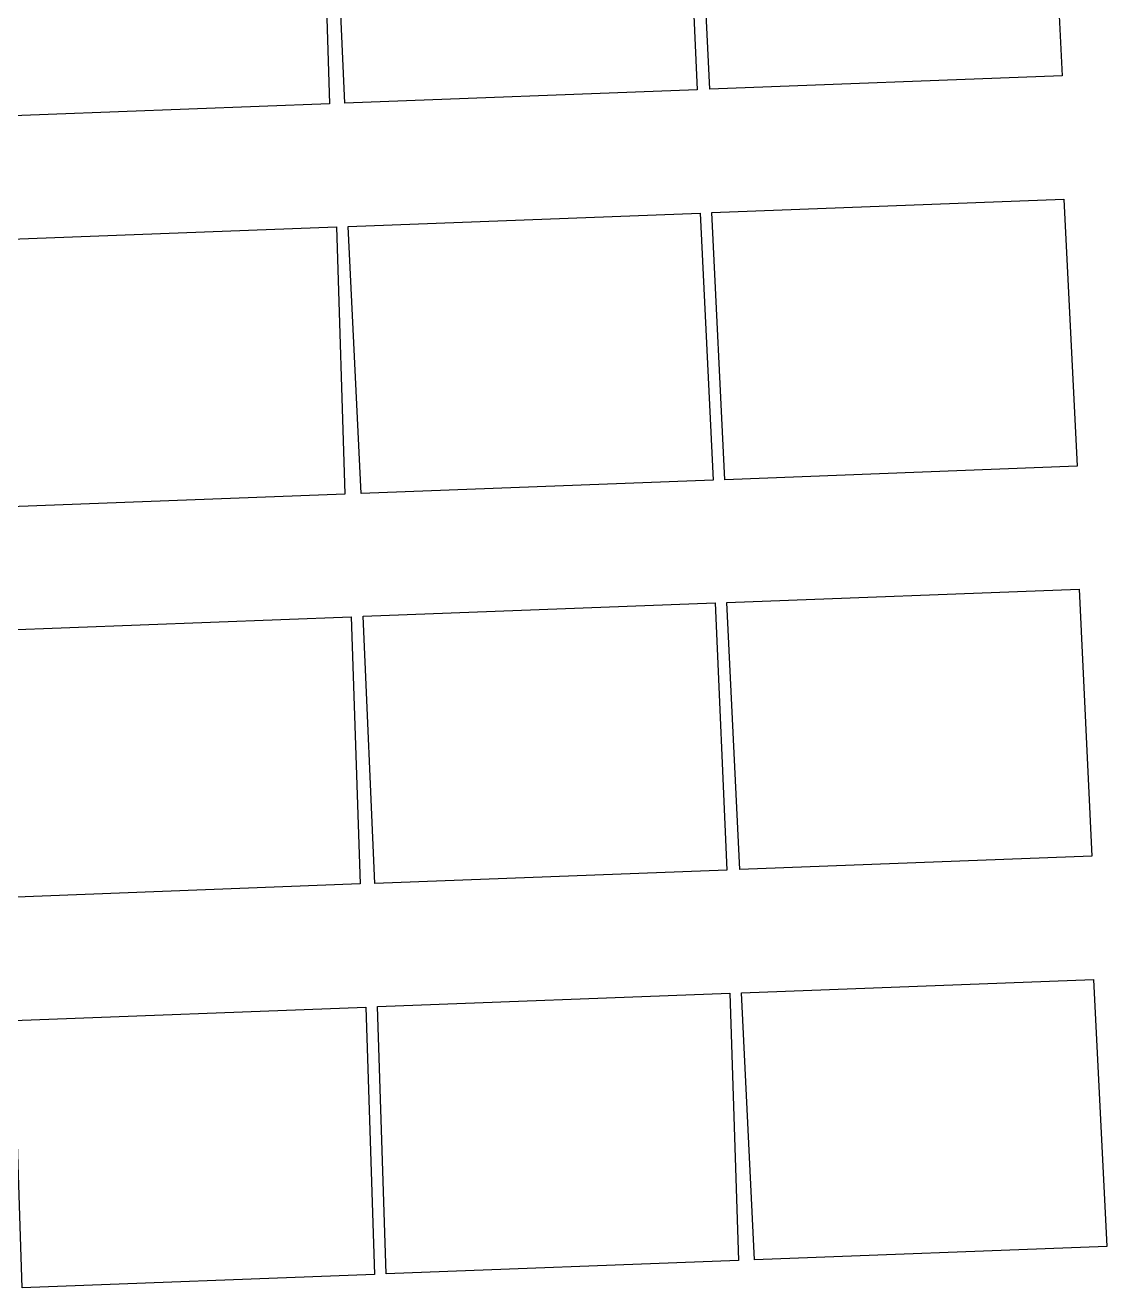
# Model space of a CAD drawing. Header units: metres. Extents: x 1956498 to 1957612, y 2277909 to 2278547.
# Drawn here: x 1956759.02 to 1956782.17, y 2278300.02 to 2278327.05 of the extents above; entities that cross this region are included whole.
import ezdxf

# ---------------------------------------------------------------- set-up
doc = ezdxf.new("R2010")
doc.units = ezdxf.units.M
doc.layers.add('PVcase PV Modules (full frames)', color=142, linetype='Continuous')

# ---------------------------------------------------------------- blocks, each defined once
blk = doc.blocks.new('3P6@20DEG F FX ID1 PVBlock')
at = {"color": 0, "transparency": 33554687}
blk.add_polyline3d([(0, 0, 2.083586713139974), (7.539539347030692, 0.2870042413902952, 2.083586713139975), (7.757297679336461, -5.433460050740019, 1.675326544159361e-15), (0.2177583323057694, -5.720464292130313, 0)], close=True, dxfattribs=at)

msp = doc.modelspace()

# ---------------------------------------------------------------- block references
at = {"layer": 'PVcase PV Modules (full frames)', "color": 144, "true_color": 0x007ca5, "transparency": 33554687, "extrusion": (-0.03009940865237694, -0.00114578060395349, 0.9995462534498265), "rotation": 87.82000000000001}
msp.add_blockref('3P6@20DEG F FX ID1 PVBlock', (-2202248.768537945, 2041114.873443641, -60886.39489847473), dxfattribs=at)
at = {"layer": 'PVcase PV Modules (full frames)', "color": 144, "true_color": 0x007ca5, "transparency": 33554687, "extrusion": (-0.01766429782322048, -0.0006724188525446523, 0.9998437480103075), "rotation": 87.82000000000001}
msp.add_blockref('3P6@20DEG F FX ID1 PVBlock', (-2202248.768537946, 2041706.801829386, -35475.04352706542), dxfattribs=at)
at = {"layer": 'PVcase PV Modules (full frames)', "color": 144, "true_color": 0x007ca5, "transparency": 33554687, "extrusion": (0.01859165566819167, 0.0007077201650708768, 0.9998269097557255), "rotation": 267.82}
msp.add_blockref('3P6@20DEG F FX ID1 PVBlock', (2202248.768537946, -2041641.982146299, 38613.75271598216), dxfattribs=at)
at = {"layer": 'PVcase PV Modules (full frames)', "color": 144, "true_color": 0x007ca5, "transparency": 33554687, "extrusion": (-0.0297548265872813, -0.001132663554006875, 0.9995565853757526), "rotation": 87.82000000000001}
msp.add_blockref('3P6@20DEG F FX ID1 PVBlock', (-2202240.401718944, 2041135.749341033, -60182.61278009908), dxfattribs=at)
at = {"layer": 'PVcase PV Modules (full frames)', "color": 144, "true_color": 0x007ca5, "transparency": 33554687, "extrusion": (-0.03009940865234678, -0.001145780603952342, 0.9995462534498274), "rotation": 87.82000000000001}
msp.add_blockref('3P6@20DEG F FX ID1 PVBlock', (-2202240.401718942, 2041107.070582379, -60886.77323003784), dxfattribs=at)
at = {"layer": 'PVcase PV Modules (full frames)', "color": 144, "true_color": 0x007ca5, "transparency": 33554687, "extrusion": (0.01760539590811649, 0.0006701766599274718, 0.9998447884037617), "rotation": 267.82}
msp.add_blockref('3P6@20DEG F FX ID1 PVBlock', (2202240.401718945, -2041679.120792829, 36597.87159461829), dxfattribs=at)
at = {"layer": 'PVcase PV Modules (full frames)', "color": 144, "true_color": 0x007ca5, "transparency": 33554687, "extrusion": (-0.02875577401655155, -0.001094633070714253, 0.9995858678668629), "rotation": 87.82000000000001}
msp.add_blockref('3P6@20DEG F FX ID1 PVBlock', (-2202232.049382778, 2041194.911469397, -58141.49730085972), dxfattribs=at)
at = {"layer": 'PVcase PV Modules (full frames)', "color": 144, "true_color": 0x007ca5, "transparency": 33554687, "extrusion": (-0.01607523450236936, -0.0006119286963255417, 0.9998705978170197), "rotation": 87.82000000000001}
msp.add_blockref('3P6@20DEG F FX ID1 PVBlock', (-2202232.04938278, 2041760.631692293, -32228.62019018441), dxfattribs=at)
at = {"layer": 'PVcase PV Modules (full frames)', "color": 144, "true_color": 0x007ca5, "transparency": 33554687, "extrusion": (0.01460304963169265, 0.0005558876993167201, 0.9998932152636703), "rotation": 359.9997674338423}
msp.add_blockref('3P6@20DEG F FX ID1 PVBlock', (1956540.709294546, 2278297.515712264, 30462.27878021332), dxfattribs=at)
at = {"layer": 'PVcase PV Modules (full frames)', "color": 144, "true_color": 0x007ca5, "transparency": 33554687, "extrusion": (-0.03213044738091423, -0.001223095238533616, 0.99948293551673), "rotation": 87.82000000000001}
msp.add_blockref('3P6@20DEG F FX ID1 PVBlock', (-2202223.685602388, 2040986.802319374, -65038.18838836953), dxfattribs=at)
at = {"layer": 'PVcase PV Modules (full frames)', "color": 144, "true_color": 0x007ca5, "transparency": 33554687, "extrusion": (0.01460304963170769, 0.000555887699317293, 0.99989321526367), "rotation": 359.9997674338423}
for p in [(1956548.811569607, 2278289.454268253, 30462.03402902254), (1956541.022183313, 2278289.157784865, 30462.03402902254)]:
    msp.add_blockref('3P6@20DEG F FX ID1 PVBlock', p, dxfattribs=at)

doc.saveas('drawing.dxf')
